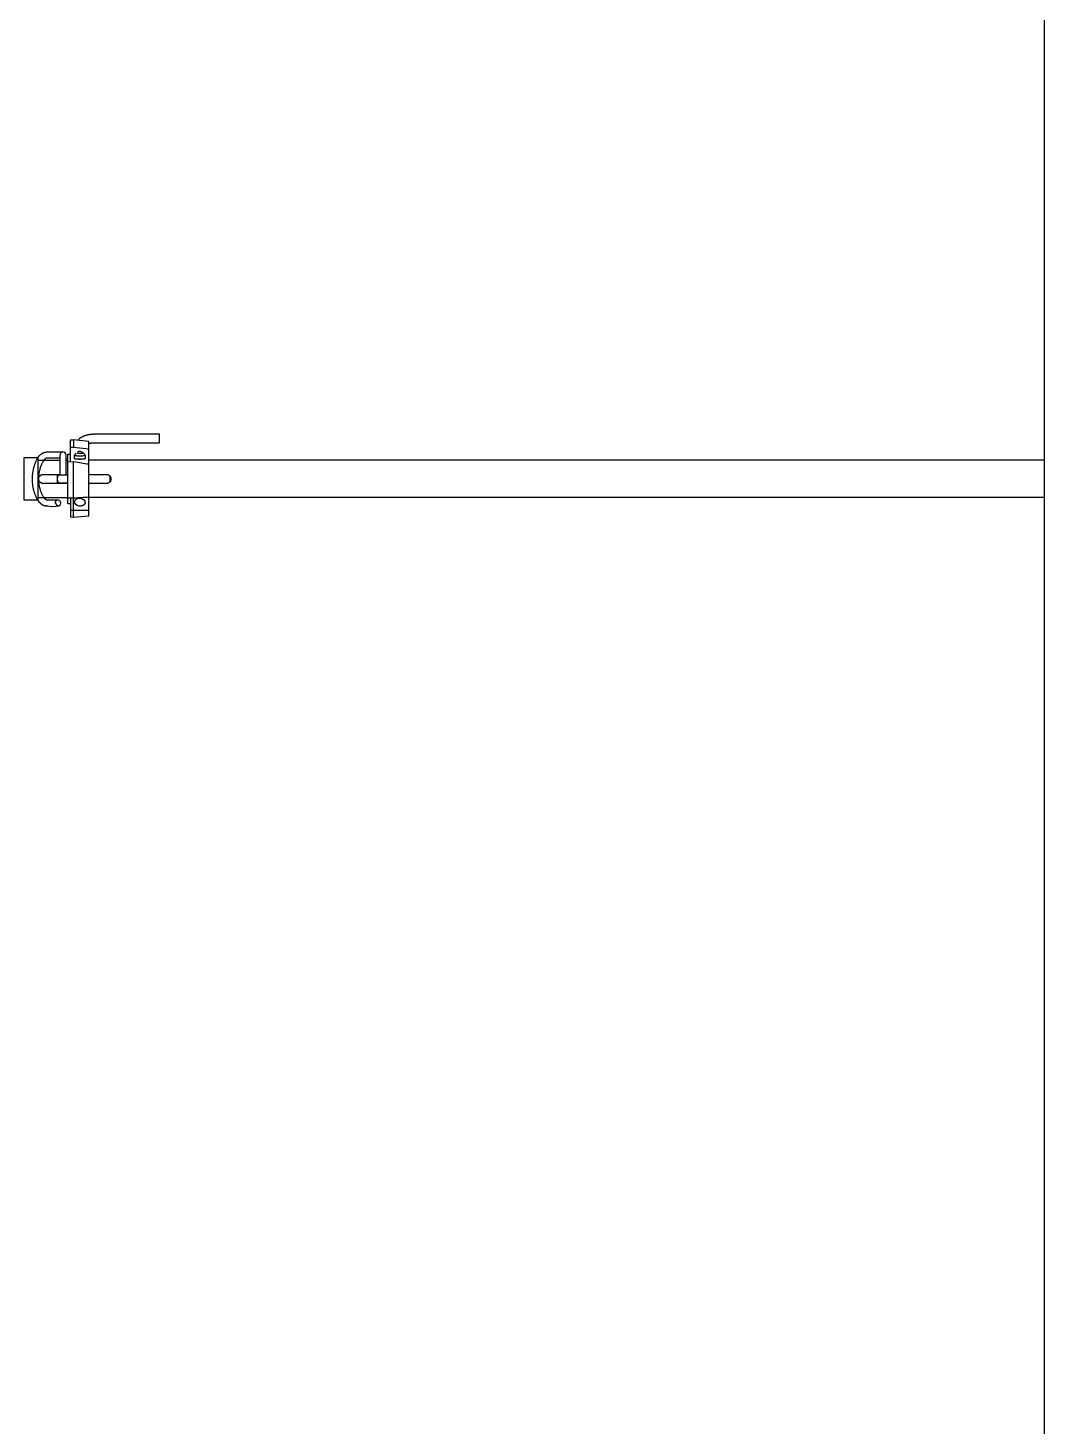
# Model space of a CAD drawing. Header units: millimetres. Extents: x 1924 to 471109, y -30014 to 109986.
# Drawn here: x 465719 to 467653, y 44105 to 46766 of the extents above; entities that cross this region are included whole.
import ezdxf

# ---------------------------------------------------------------- set-up
doc = ezdxf.new("R2010")
doc.units = ezdxf.units.MM
doc.header["$LTSCALE"] = 100
doc.linetypes.add('104', pattern=[4, 2, -2])
doc.layers.add('PERI_HIDDEN', color=30, linetype='104', plot=False)
doc.layers.add('podlazi', color=40, linetype='Continuous', lineweight=30, plot=False)

msp = doc.modelspace()

# ---------------------------------------------------------------- linework, layer by layer
at = {"color": 0, "linetype": 'ByBlock'}
for p, q in [((465799.947, 45968.015), (465805.947, 45968.015)), ((465738.447, 45943.29), (465779.947, 45943.29)), ((465791.947, 45943.29), (465794.947, 45943.29)), ((465774.947, 45916.495), (465774.947, 45898.995)), ((465791.947, 45916.495), (465794.947, 45916.495)), ((465874.947, 45913.603), (465874.947, 45901.888)), ((465738.447, 45872.2), (465794.947, 45872.2))]:
    msp.add_line(p, q, dxfattribs=at)
for p, q in [((467652.947, 45987.745), (467652.947, 45827.745)), ((467652.947, 45943.245), (467652.947, 45872.245))]:
    msp.add_line(p, q)
for points in [[(465834.947, 45975.355), (465835.1, 45975.394), (465835.253, 45975.434), (465835.408, 45975.473), (465835.564, 45975.511), (465835.72, 45975.549), (465835.878, 45975.586), (465836.036, 45975.623), (465836.195, 45975.659), (465836.354, 45975.694), (465836.515, 45975.73), (465836.676, 45975.764), (465836.838, 45975.798), (465837.001, 45975.831), (465837.164, 45975.864), (465837.493, 45975.928), (465837.825, 45975.99), (465838.159, 45976.049), (465838.496, 45976.106), (465838.835, 45976.16), (465839.177, 45976.212), (465839.52, 45976.262), (465839.866, 45976.309), (465840.214, 45976.353), (465840.563, 45976.394), (465840.914, 45976.434), (465841.267, 45976.47), (465841.621, 45976.504), (465841.977, 45976.535), (465842.334, 45976.564), (465842.692, 45976.59), (465843.051, 45976.613), (465843.411, 45976.633), (465843.772, 45976.651), (465844.133, 45976.666), (465844.495, 45976.679), (465844.858, 45976.688), (465845.22, 45976.695), (465845.583, 45976.7), (465845.947, 45976.701), (465969.947, 45976.701), (465969.947, 45992.701), (465845.947, 45992.701), (465845.652, 45992.7), (465845.358, 45992.698), (465845.063, 45992.695), (465844.769, 45992.69), (465844.475, 45992.684), (465844.18, 45992.677), (465843.886, 45992.668), (465843.592, 45992.658), (465843.299, 45992.646), (465843.005, 45992.633), (465842.712, 45992.619), (465842.418, 45992.603), (465842.125, 45992.586), (465841.832, 45992.568), (465841.54, 45992.549), (465841.247, 45992.528), (465840.955, 45992.505), (465840.664, 45992.482), (465840.372, 45992.456), (465840.081, 45992.43), (465839.79, 45992.402), (465839.5, 45992.373), (465839.21, 45992.343), (465838.921, 45992.311), (465838.631, 45992.278), (465838.343, 45992.243), (465838.054, 45992.207), (465837.767, 45992.17), (465837.479, 45992.132), (465837.193, 45992.092), (465836.906, 45992.051), (465836.621, 45992.008), (465836.336, 45991.964), (465836.051, 45991.919), (465835.767, 45991.872), (465835.484, 45991.824), (465835.201, 45991.775), (465834.919, 45991.724), (465834.637, 45991.672), (465834.357, 45991.619), (465834.077, 45991.564), (465833.797, 45991.508), (465833.519, 45991.45), (465833.241, 45991.392), (465832.964, 45991.332), (465832.687, 45991.27), (465832.412, 45991.207), (465832.137, 45991.143), (465831.863, 45991.078), (465831.59, 45991.011), (465831.317, 45990.942), (465831.046, 45990.873), (465830.775, 45990.802), (465830.505, 45990.729), (465830.236, 45990.656), (465829.968, 45990.581), (465829.701, 45990.504), (465829.435, 45990.426), (465829.17, 45990.347), (465828.906, 45990.266), (465828.643, 45990.185), (465828.38, 45990.101), (465828.119, 45990.017), (465827.859, 45989.93), (465827.729, 45989.887), (465827.6, 45989.843), (465827.471, 45989.799), (465827.342, 45989.754), (465827.213, 45989.709), (465827.084, 45989.664), (465826.956, 45989.618), (465826.828, 45989.572), (465826.701, 45989.526), (465826.574, 45989.479), (465826.447, 45989.432), (465826.32, 45989.385), (465826.193, 45989.337), (465826.067, 45989.289), (465825.941, 45989.241), (465825.815, 45989.192), (465825.69, 45989.143), (465825.565, 45989.094), (465825.44, 45989.044), (465825.316, 45988.994), (465825.191, 45988.943), (465825.067, 45988.892), (465824.944, 45988.841), (465824.82, 45988.79), (465824.697, 45988.738), (465824.575, 45988.685), (465824.452, 45988.633), (465824.33, 45988.58), (465824.208, 45988.526), (465824.087, 45988.473), (465823.965, 45988.418), (465823.844, 45988.364), (465823.724, 45988.309), (465823.603, 45988.254), (465823.483, 45988.198), (465823.364, 45988.142), (465823.244, 45988.086), (465823.125, 45988.029), (465823.006, 45987.972), (465822.888, 45987.915), (465822.77, 45987.857), (465822.652, 45987.798), (465822.534, 45987.74), (465822.417, 45987.681), (465822.3, 45987.621), (465822.184, 45987.562), (465822.068, 45987.501), (465821.952, 45987.441), (465821.836, 45987.38), (465821.721, 45987.318), (465821.606, 45987.257), (465821.491, 45987.195), (465821.377, 45987.132), (465821.263, 45987.069), (465821.15, 45987.006), (465821.037, 45986.942), (465820.924, 45986.878), (465820.811, 45986.813), (465820.699, 45986.748), (465820.587, 45986.683), (465820.476, 45986.617), (465820.365, 45986.551), (465820.254, 45986.484), (465820.144, 45986.417), (465820.034, 45986.35), (465819.924, 45986.282), (465819.815, 45986.214), (465819.706, 45986.145), (465819.597, 45986.076), (465819.489, 45986.007), (465819.381, 45985.937), (465819.274, 45985.867), (465819.167, 45985.796), (465819.06, 45985.725), (465818.953, 45985.653), (465818.847, 45985.581), (465818.742, 45985.509), (465818.637, 45985.436), (465818.532, 45985.362), (465818.427, 45985.288), (465818.323, 45985.214), (465818.219, 45985.14), (465818.116, 45985.064), (465818.013, 45984.989), (465817.91, 45984.913), (465817.808, 45984.836), (465817.706, 45984.759), (465817.605, 45984.682), (465817.504, 45984.604), (465817.403, 45984.526), (465817.303, 45984.447), (465817.203, 45984.367), (465817.104, 45984.288), (465817.005, 45984.207), (465816.907, 45984.127), (465816.808, 45984.045), (465816.711, 45983.963), (465816.614, 45983.881), (465816.517, 45983.798), (465816.421, 45983.715), (465816.325, 45983.631), (465816.229, 45983.547), (465816.134, 45983.462), (465816.04, 45983.377), (465815.946, 45983.291), (465815.852, 45983.205), (465815.759, 45983.118), (465815.667, 45983.03), (465815.575, 45982.943), (465815.483, 45982.854), (465815.392, 45982.765), (465815.301, 45982.676), (465815.211, 45982.585), (465815.122, 45982.495), (465815.032, 45982.404), (465814.944, 45982.312), (465814.856, 45982.22), (465814.768, 45982.127), (465814.681, 45982.033), (465814.595, 45981.939), (465814.509, 45981.845), (465814.423, 45981.75), (465814.338, 45981.654), (465814.254, 45981.558), (465814.17, 45981.461), (465814.086, 45981.364), (465814.004, 45981.266), (465813.921, 45981.167)], [(465799.947, 45939.929), (465799.947, 45982.015), (465805.947, 45982.015)], [(465805.947, 45835.276), (465834.947, 45837.362), (465834.947, 45978.931), (465805.947, 45982.015), (465805.947, 45968.015), (465834.947, 45964.931)], [(465737.541, 45947.824), (465737.541, 45947.824), (465737.594, 45947.903), (465737.648, 45947.981), (465737.702, 45948.059), (465737.757, 45948.137), (465737.811, 45948.215), (465737.865, 45948.293), (465737.92, 45948.37), (465737.975, 45948.447), (465738.03, 45948.524), (465738.085, 45948.601), (465738.14, 45948.678), (465738.195, 45948.754), (465738.251, 45948.83), (465738.306, 45948.906), (465738.362, 45948.982), (465738.418, 45949.057), (465738.474, 45949.133), (465738.53, 45949.208), (465738.586, 45949.282), (465738.643, 45949.357), (465738.7, 45949.432), (465738.756, 45949.506), (465738.813, 45949.58), (465738.87, 45949.654), (465738.927, 45949.727), (465738.985, 45949.801), (465739.042, 45949.874), (465739.1, 45949.947), (465739.158, 45950.019), (465739.215, 45950.092), (465739.274, 45950.164), (465739.332, 45950.236), (465739.39, 45950.308), (465739.449, 45950.38), (465739.507, 45950.451), (465739.566, 45950.522), (465739.625, 45950.593), (465739.684, 45950.664), (465739.743, 45950.734), (465739.802, 45950.805), (465739.862, 45950.875), (465739.922, 45950.945), (465739.981, 45951.014), (465740.041, 45951.084), (465740.101, 45951.153), (465740.162, 45951.222), (465740.222, 45951.29), (465740.283, 45951.359), (465740.343, 45951.427), (465740.404, 45951.495), (465740.465, 45951.563), (465740.526, 45951.63), (465740.588, 45951.698), (465740.649, 45951.765), (465740.711, 45951.832), (465740.772, 45951.899), (465740.834, 45951.965), (465740.896, 45952.031), (465740.959, 45952.097), (465741.021, 45952.163), (465741.084, 45952.228), (465741.146, 45952.294), (465741.209, 45952.359), (465741.272, 45952.424), (465741.335, 45952.488), (465741.398, 45952.552), (465741.462, 45952.617), (465741.526, 45952.68), (465741.589, 45952.744), (465741.653, 45952.807), (465741.717, 45952.87), (465741.781, 45952.933), (465741.846, 45952.996), (465741.91, 45953.058), (465741.975, 45953.12), (465742.04, 45953.182), (465742.105, 45953.244), (465742.17, 45953.305), (465742.235, 45953.367), (465742.301, 45953.427), (465742.366, 45953.488), (465742.432, 45953.548), (465742.498, 45953.609), (465742.564, 45953.668), (465742.63, 45953.728), (465742.697, 45953.787), (465742.763, 45953.847), (465742.83, 45953.905), (465742.897, 45953.964), (465742.964, 45954.022), (465743.031, 45954.08), (465743.098, 45954.138), (465743.165, 45954.196), (465743.233, 45954.253), (465743.301, 45954.31), (465743.369, 45954.367), (465743.437, 45954.423), (465743.505, 45954.479), (465743.573, 45954.535), (465743.642, 45954.591), (465743.711, 45954.646), (465743.779, 45954.701), (465743.848, 45954.756), (465743.918, 45954.811), (465743.987, 45954.865), (465744.056, 45954.919), (465744.126, 45954.973), (465744.196, 45955.026), (465744.266, 45955.079), (465744.336, 45955.132), (465744.406, 45955.185), (465744.476, 45955.237), (465744.547, 45955.289), (465744.617, 45955.341), (465744.688, 45955.392), (465744.759, 45955.443), (465744.83, 45955.494), (465744.902, 45955.545), (465744.973, 45955.595), (465745.045, 45955.645), (465745.117, 45955.695), (465745.189, 45955.744), (465745.261, 45955.793), (465745.333, 45955.842), (465745.405, 45955.891), (465745.478, 45955.939), (465745.551, 45955.987), (465745.624, 45956.035), (465745.697, 45956.082), (465745.77, 45956.129), (465745.843, 45956.176), (465745.917, 45956.222), (465745.99, 45956.268), (465746.064, 45956.314), (465746.138, 45956.36), (465746.212, 45956.405), (465746.286, 45956.45), (465746.361, 45956.495), (465746.435, 45956.539), (465746.51, 45956.583), (465746.585, 45956.627), (465746.66, 45956.67), (465746.735, 45956.713), (465746.811, 45956.756), (465746.886, 45956.798), (465746.962, 45956.84), (465747.038, 45956.882), (465747.114, 45956.924), (465747.19, 45956.965), (465747.266, 45957.006), (465747.343, 45957.046), (465747.419, 45957.086), (465747.496, 45957.126), (465747.573, 45957.166), (465747.65, 45957.205), (465747.727, 45957.244), (465747.805, 45957.283), (465747.882, 45957.321), (465747.96, 45957.359), (465748.038, 45957.396), (465748.116, 45957.434), (465748.194, 45957.471), (465748.273, 45957.507), (465748.351, 45957.543), (465748.43, 45957.579), (465748.509, 45957.615), (465748.588, 45957.65), (465748.667, 45957.685), (465748.746, 45957.719), (465748.825, 45957.753), (465748.905, 45957.787), (465748.985, 45957.82), (465749.064, 45957.853), (465749.144, 45957.886), (465749.225, 45957.918), (465749.305, 45957.95), (465749.385, 45957.982), (465749.466, 45958.013), (465749.546, 45958.044), (465749.627, 45958.074), (465749.708, 45958.104), (465749.789, 45958.134), (465749.87, 45958.163), (465749.952, 45958.192), (465750.033, 45958.221), (465750.115, 45958.249), (465750.196, 45958.277), (465750.278, 45958.305), (465750.36, 45958.332), (465750.442, 45958.358), (465750.524, 45958.385), (465750.606, 45958.411), (465750.689, 45958.436), (465750.771, 45958.462), (465750.854, 45958.487), (465750.937, 45958.511), (465751.019, 45958.535), (465751.102, 45958.559), (465751.185, 45958.582), (465751.268, 45958.605), (465751.352, 45958.628), (465751.435, 45958.65), (465751.518, 45958.672), (465751.602, 45958.693), (465751.685, 45958.714), (465751.769, 45958.735), (465751.853, 45958.755), (465751.936, 45958.775), (465752.02, 45958.794), (465752.104, 45958.813), (465752.188, 45958.832), (465752.273, 45958.85), (465752.357, 45958.868), (465752.441, 45958.886), (465752.526, 45958.903), (465752.61, 45958.919), (465752.695, 45958.936), (465752.779, 45958.951), (465752.864, 45958.967), (465752.949, 45958.982), (465753.034, 45958.997), (465753.118, 45959.011), (465753.203, 45959.025), (465753.288, 45959.038), (465753.373, 45959.051), (465753.459, 45959.064), (465753.544, 45959.076), (465753.629, 45959.088), (465753.714, 45959.099), (465753.8, 45959.11), (465753.885, 45959.12), (465753.971, 45959.13), (465754.056, 45959.14), (465754.142, 45959.149), (465754.227, 45959.158), (465754.313, 45959.167), (465754.399, 45959.175), (465754.484, 45959.182), (465754.57, 45959.189), (465754.656, 45959.196), (465754.742, 45959.202), (465754.828, 45959.208), (465754.914, 45959.214), (465755, 45959.219), (465755.086, 45959.223), (465755.172, 45959.227), (465755.258, 45959.231), (465755.344, 45959.234), (465755.43, 45959.237), (465755.516, 45959.24), (465755.602, 45959.242), (465755.688, 45959.243), (465755.774, 45959.244), (465755.86, 45959.245), (465755.947, 45959.245), (465785.947, 45959.245)], [(465779.947, 45947.245), (465755.947, 45947.245), (465755.859, 45947.245), (465755.771, 45947.243), (465755.684, 45947.239), (465755.595, 45947.235), (465755.507, 45947.229), (465755.418, 45947.221), (465755.329, 45947.212), (465755.284, 45947.207), (465755.239, 45947.202), (465755.194, 45947.196), (465755.149, 45947.19), (465755.104, 45947.183), (465755.058, 45947.176), (465755.013, 45947.169), (465754.967, 45947.161), (465754.922, 45947.153), (465754.876, 45947.144), (465754.83, 45947.135), (465754.784, 45947.126), (465754.738, 45947.116), (465754.692, 45947.106), (465754.645, 45947.095), (465754.599, 45947.084), (465754.552, 45947.073), (465754.505, 45947.061), (465754.458, 45947.048), (465754.411, 45947.035), (465754.364, 45947.022), (465754.317, 45947.008), (465754.269, 45946.994), (465754.221, 45946.979), (465754.173, 45946.964), (465754.125, 45946.948), (465754.077, 45946.932), (465754.029, 45946.916), (465753.98, 45946.898), (465753.931, 45946.881), (465753.882, 45946.863), (465753.833, 45946.844), (465753.784, 45946.825), (465753.735, 45946.806), (465753.685, 45946.785), (465753.635, 45946.765), (465753.585, 45946.744), (465753.535, 45946.722), (465753.484, 45946.7), (465753.434, 45946.677), (465753.383, 45946.654), (465753.332, 45946.63), (465753.281, 45946.606), (465753.229, 45946.581), (465753.177, 45946.556), (465753.125, 45946.53), (465753.073, 45946.503), (465753.021, 45946.476), (465752.968, 45946.449), (465752.916, 45946.421), (465752.863, 45946.392), (465752.809, 45946.363), (465752.756, 45946.333), (465752.702, 45946.302), (465752.648, 45946.271), (465752.594, 45946.24), (465752.539, 45946.207), (465752.485, 45946.174), (465752.43, 45946.141), (465752.374, 45946.107), (465752.319, 45946.072), (465752.263, 45946.037), (465752.207, 45946.001), (465752.151, 45945.965), (465752.095, 45945.927), (465752.038, 45945.889), (465751.981, 45945.851), (465751.925, 45945.812), (465751.868, 45945.772), (465751.81, 45945.732), (465751.753, 45945.691), (465751.695, 45945.649), (465751.638, 45945.606), (465751.58, 45945.563), (465751.522, 45945.52), (465751.463, 45945.475), (465751.405, 45945.43), (465751.346, 45945.385), (465751.288, 45945.338), (465751.229, 45945.291), (465751.17, 45945.244), (465751.111, 45945.195), (465751.052, 45945.146), (465750.992, 45945.097), (465750.933, 45945.046), (465750.873, 45944.995), (465750.813, 45944.944), (465750.753, 45944.891), (465750.693, 45944.838), (465750.633, 45944.785), (465750.573, 45944.73), (465750.513, 45944.675), (465750.453, 45944.62), (465750.392, 45944.563), (465750.331, 45944.506), (465750.271, 45944.448), (465750.21, 45944.39), (465750.149, 45944.331), (465750.088, 45944.271), (465750.027, 45944.21), (465749.966, 45944.149), (465749.905, 45944.087), (465749.844, 45944.025), (465749.782, 45943.961), (465749.721, 45943.898), (465749.66, 45943.833), (465749.598, 45943.767), (465749.537, 45943.701), (465749.475, 45943.635), (465749.414, 45943.567), (465749.352, 45943.499), (465749.29, 45943.43), (465749.229, 45943.361), (465749.167, 45943.29)], [(465799.947, 45860.233), (465794.947, 45860.495), (465794.947, 45954.845), (465799.947, 45955.107)], [(465834.947, 45935.555), (465831.517, 45936.109), (465828.033, 45936.671), (465824.495, 45937.241), (465820.902, 45937.818), (465817.251, 45938.404), (465813.543, 45938.999), (465809.775, 45939.602), (465805.947, 45940.214), (465794.947, 45939.691)], [(465794.947, 45871.71), (465795.944, 45871.704), (465796.943, 45871.698), (465797.943, 45871.693), (465798.944, 45871.687), (465799.947, 45871.682), (465799.947, 45835.692), (465805.947, 45835.276), (465805.947, 45940.214)], [(467652.947, 45943.245), (465958.697, 45943.245), (465943.697, 45943.29), (465834.947, 45943.29)], [(465738.447, 45911.745), (465740.664, 45911.745), (465740.735, 45911.88), (465740.808, 45912.014), (465740.884, 45912.146), (465740.961, 45912.276), (465741.041, 45912.405), (465741.123, 45912.532), (465741.206, 45912.657), (465741.292, 45912.781), (465741.379, 45912.903), (465741.469, 45913.023), (465741.559, 45913.141), (465741.652, 45913.257), (465741.746, 45913.371), (465741.841, 45913.483), (465741.938, 45913.593), (465742.036, 45913.701), (465742.136, 45913.806), (465742.236, 45913.909), (465742.339, 45914.011), (465742.443, 45914.111), (465742.55, 45914.209), (465742.659, 45914.307), (465742.77, 45914.403), (465742.883, 45914.497), (465742.998, 45914.59), (465743.116, 45914.681), (465743.235, 45914.771), (465743.356, 45914.859), (465743.479, 45914.945), (465743.603, 45915.03), (465743.73, 45915.112), (465743.858, 45915.193), (465743.987, 45915.272), (465744.119, 45915.348), (465744.251, 45915.422), (465744.385, 45915.494), (465744.521, 45915.564), (465744.658, 45915.632), (465744.796, 45915.697), (465744.935, 45915.76), (465745.076, 45915.82), (465745.217, 45915.878), (465745.36, 45915.933), (465745.504, 45915.985), (465745.648, 45916.035), (465745.793, 45916.082), (465745.939, 45916.127), (465746.086, 45916.169), (465746.233, 45916.209), (465746.381, 45916.246), (465746.528, 45916.28), (465746.677, 45916.312), (465746.825, 45916.341), (465746.974, 45916.368), (465747.122, 45916.392), (465747.271, 45916.414), (465747.419, 45916.433), (465747.567, 45916.449), (465747.715, 45916.463), (465747.862, 45916.475), (465748.009, 45916.484), (465748.156, 45916.49), (465748.302, 45916.494), (465748.447, 45916.495), (465779.947, 45916.495)], [(465834.947, 45916.495), (465868.447, 45916.495), (465868.55, 45916.495), (465868.654, 45916.493), (465868.759, 45916.489), (465868.863, 45916.485), (465868.968, 45916.479), (465869.074, 45916.472), (465869.179, 45916.463), (465869.285, 45916.454), (465869.391, 45916.443), (465869.497, 45916.43), (465869.603, 45916.417), (465869.709, 45916.402), (465869.815, 45916.385), (465869.921, 45916.368), (465870.028, 45916.349), (465870.134, 45916.329), (465870.24, 45916.307), (465870.346, 45916.284), (465870.452, 45916.26), (465870.557, 45916.235), (465870.663, 45916.208), (465870.768, 45916.18), (465870.873, 45916.15), (465870.978, 45916.12), (465871.082, 45916.088), (465871.186, 45916.054), (465871.29, 45916.02), (465871.393, 45915.984), (465871.496, 45915.946), (465871.598, 45915.908), (465871.7, 45915.868), (465871.801, 45915.827), (465871.902, 45915.784), (465872.002, 45915.74), (465872.101, 45915.695), (465872.2, 45915.649), (465872.299, 45915.601), (465872.396, 45915.552), (465872.493, 45915.502), (465872.589, 45915.451), (465872.685, 45915.399), (465872.779, 45915.345), (465872.873, 45915.291), (465872.966, 45915.235), (465873.059, 45915.178), (465873.15, 45915.121), (465873.241, 45915.062), (465873.331, 45915.002), (465873.42, 45914.942), (465873.508, 45914.88), (465873.595, 45914.818), (465873.681, 45914.754), (465873.766, 45914.69), (465873.85, 45914.625), (465873.934, 45914.559), (465874.016, 45914.492), (465874.097, 45914.425), (465874.177, 45914.357), (465874.256, 45914.288), (465874.334, 45914.218), (465874.41, 45914.148), (465874.486, 45914.077), (465874.56, 45914.005), (465874.633, 45913.933), (465874.706, 45913.86), (465874.777, 45913.785), (465874.848, 45913.71), (465874.919, 45913.633), (465874.988, 45913.555), (465875.057, 45913.476), (465875.126, 45913.396), (465875.193, 45913.315), (465875.26, 45913.233), (465875.326, 45913.15), (465875.391, 45913.065), (465875.455, 45912.98), (465875.519, 45912.894), (465875.581, 45912.807), (465875.643, 45912.719), (465875.703, 45912.63), (465875.763, 45912.54), (465875.822, 45912.45), (465875.879, 45912.358), (465875.936, 45912.266), (465875.992, 45912.173), (465876.046, 45912.079), (465876.1, 45911.984), (465876.152, 45911.888), (465876.203, 45911.792), (465876.253, 45911.695), (465876.302, 45911.598), (465876.35, 45911.499), (465876.396, 45911.401), (465876.441, 45911.301), (465876.485, 45911.201), (465876.528, 45911.1), (465876.569, 45910.999), (465876.609, 45910.897), (465876.648, 45910.795), (465876.685, 45910.692), (465876.721, 45910.589), (465876.756, 45910.485), (465876.789, 45910.381), (465876.821, 45910.277), (465876.852, 45910.172), (465876.881, 45910.067), (465876.909, 45909.962), (465876.936, 45909.856), (465876.961, 45909.751), (465876.986, 45909.645), (465877.008, 45909.539), (465877.03, 45909.433), (465877.05, 45909.326), (465877.069, 45909.22), (465877.087, 45909.114), (465877.103, 45909.008), (465877.118, 45908.901), (465877.132, 45908.795), (465877.144, 45908.689), (465877.155, 45908.584), (465877.165, 45908.478), (465877.173, 45908.372), (465877.18, 45908.267), (465877.186, 45908.162), (465877.191, 45908.057), (465877.194, 45907.953), (465877.196, 45907.849), (465877.197, 45907.745), (465877.196, 45907.642), (465877.194, 45907.538), (465877.191, 45907.433), (465877.186, 45907.328), (465877.18, 45907.223), (465877.173, 45907.118), (465877.165, 45907.013), (465877.155, 45906.907), (465877.144, 45906.801), (465877.132, 45906.695), (465877.118, 45906.589), (465877.103, 45906.483), (465877.087, 45906.377), (465877.069, 45906.27), (465877.05, 45906.164), (465877.03, 45906.058), (465877.008, 45905.952), (465876.986, 45905.846), (465876.961, 45905.74), (465876.936, 45905.634), (465876.909, 45905.529), (465876.881, 45905.423), (465876.852, 45905.318), (465876.821, 45905.214), (465876.789, 45905.109), (465876.756, 45905.005), (465876.721, 45904.902), (465876.685, 45904.798), (465876.648, 45904.696), (465876.609, 45904.593), (465876.569, 45904.492), (465876.528, 45904.39), (465876.485, 45904.29), (465876.441, 45904.189), (465876.396, 45904.09), (465876.35, 45903.991), (465876.302, 45903.893), (465876.253, 45903.795), (465876.203, 45903.698), (465876.152, 45903.602), (465876.1, 45903.507), (465876.046, 45903.412), (465875.992, 45903.318), (465875.936, 45903.225), (465875.879, 45903.132), (465875.822, 45903.041), (465875.763, 45902.95), (465875.703, 45902.86), (465875.643, 45902.771), (465875.581, 45902.683), (465875.519, 45902.596), (465875.455, 45902.51), (465875.391, 45902.425), (465875.326, 45902.341), (465875.26, 45902.258), (465875.193, 45902.175), (465875.126, 45902.094), (465875.057, 45902.014), (465874.988, 45901.935), (465874.919, 45901.858), (465874.848, 45901.781), (465874.777, 45901.705), (465874.706, 45901.631), (465874.633, 45901.558), (465874.56, 45901.485), (465874.486, 45901.414), (465874.41, 45901.343), (465874.334, 45901.272), (465874.256, 45901.203), (465874.177, 45901.134), (465874.097, 45901.066), (465874.016, 45900.998), (465873.934, 45900.931), (465873.85, 45900.865), (465873.766, 45900.8), (465873.681, 45900.736), (465873.595, 45900.673), (465873.508, 45900.61), (465873.42, 45900.549), (465873.331, 45900.488), (465873.241, 45900.428), (465873.15, 45900.37), (465873.059, 45900.312), (465872.966, 45900.255), (465872.873, 45900.2), (465872.779, 45900.145), (465872.685, 45900.092), (465872.589, 45900.039), (465872.493, 45899.988), (465872.396, 45899.938), (465872.299, 45899.889), (465872.2, 45899.842), (465872.101, 45899.795), (465872.002, 45899.75), (465871.902, 45899.706), (465871.801, 45899.664), (465871.7, 45899.623), (465871.598, 45899.583), (465871.496, 45899.544), (465871.393, 45899.507), (465871.29, 45899.471), (465871.186, 45899.436), (465871.082, 45899.403), (465870.978, 45899.371), (465870.873, 45899.34), (465870.768, 45899.311), (465870.663, 45899.283), (465870.557, 45899.256), (465870.452, 45899.23), (465870.346, 45899.206), (465870.24, 45899.183), (465870.134, 45899.162), (465870.028, 45899.142), (465869.921, 45899.123), (465869.815, 45899.105), (465869.709, 45899.089), (465869.603, 45899.074), (465869.497, 45899.06), (465869.391, 45899.048), (465869.285, 45899.037), (465869.179, 45899.027), (465869.074, 45899.019), (465868.968, 45899.011), (465868.863, 45899.006), (465868.759, 45899.001), (465868.654, 45898.998), (465868.55, 45898.996), (465868.447, 45898.995), (465834.947, 45898.995)], [(465794.947, 45898.995), (465748.447, 45898.995), (465748.302, 45898.996), (465748.156, 45899), (465748.009, 45899.007), (465747.862, 45899.016), (465747.715, 45899.027), (465747.567, 45899.041), (465747.419, 45899.057), (465747.271, 45899.077), (465747.122, 45899.098), (465746.974, 45899.122), (465746.825, 45899.149), (465746.677, 45899.178), (465746.528, 45899.21), (465746.381, 45899.245), (465746.233, 45899.282), (465746.086, 45899.321), (465745.939, 45899.364), (465745.793, 45899.408), (465745.648, 45899.456), (465745.504, 45899.505), (465745.36, 45899.558), (465745.217, 45899.613), (465745.076, 45899.671), (465744.935, 45899.731), (465744.796, 45899.793), (465744.658, 45899.859), (465744.521, 45899.926), (465744.385, 45899.996), (465744.251, 45900.068), (465744.119, 45900.142), (465743.987, 45900.219), (465743.858, 45900.297), (465743.73, 45900.378), (465743.603, 45900.461), (465743.479, 45900.545), (465743.356, 45900.631), (465743.235, 45900.719), (465743.116, 45900.809), (465742.998, 45900.9), (465742.883, 45900.993), (465742.77, 45901.088), (465742.659, 45901.184), (465742.55, 45901.281), (465742.443, 45901.38), (465742.339, 45901.48), (465742.236, 45901.581), (465742.136, 45901.684), (465742.036, 45901.79), (465741.938, 45901.897), (465741.841, 45902.007), (465741.746, 45902.119), (465741.652, 45902.233), (465741.559, 45902.35), (465741.469, 45902.468), (465741.379, 45902.588), (465741.292, 45902.709), (465741.206, 45902.833), (465741.123, 45902.959), (465741.041, 45903.086), (465740.961, 45903.214), (465740.884, 45903.345), (465740.808, 45903.477), (465740.735, 45903.61), (465740.664, 45903.745), (465738.447, 45903.745)], [(465749.167, 45872.2), (465749.229, 45872.13), (465749.29, 45872.06), (465749.352, 45871.991), (465749.414, 45871.923), (465749.475, 45871.856), (465749.537, 45871.789), (465749.598, 45871.723), (465749.66, 45871.657), (465749.721, 45871.592), (465749.783, 45871.528), (465749.844, 45871.465), (465749.905, 45871.402), (465749.966, 45871.34), (465750.027, 45871.279), (465750.088, 45871.219), (465750.149, 45871.159), (465750.21, 45871.099), (465750.271, 45871.041), (465750.332, 45870.983), (465750.392, 45870.926), (465750.453, 45870.87), (465750.513, 45870.814), (465750.573, 45870.759), (465750.633, 45870.705), (465750.693, 45870.651), (465750.753, 45870.598), (465750.813, 45870.546), (465750.872, 45870.495), (465750.932, 45870.444), (465750.991, 45870.394), (465751.05, 45870.345), (465751.109, 45870.296), (465751.168, 45870.248), (465751.227, 45870.2), (465751.285, 45870.154), (465751.344, 45870.108), (465751.402, 45870.062), (465751.46, 45870.017), (465751.518, 45869.973), (465751.576, 45869.93), (465751.634, 45869.887), (465751.691, 45869.845), (465751.749, 45869.803), (465751.806, 45869.762), (465751.863, 45869.722), (465751.92, 45869.683), (465751.976, 45869.644), (465752.033, 45869.605), (465752.089, 45869.568), (465752.146, 45869.53), (465752.202, 45869.494), (465752.257, 45869.458), (465752.313, 45869.423), (465752.369, 45869.388), (465752.424, 45869.354), (465752.479, 45869.321), (465752.534, 45869.288), (465752.589, 45869.255), (465752.643, 45869.224), (465752.698, 45869.193), (465752.752, 45869.162), (465752.806, 45869.132), (465752.86, 45869.103), (465752.913, 45869.074), (465752.967, 45869.046), (465753.02, 45869.018), (465753.073, 45868.991), (465753.126, 45868.964), (465753.179, 45868.938), (465753.231, 45868.913), (465753.283, 45868.888), (465753.335, 45868.864), (465753.387, 45868.84), (465753.438, 45868.816), (465753.49, 45868.794), (465753.541, 45868.772), (465753.592, 45868.75), (465753.642, 45868.729), (465753.693, 45868.708), (465753.743, 45868.688), (465753.793, 45868.668), (465753.843, 45868.649), (465753.892, 45868.631), (465753.942, 45868.613), (465753.991, 45868.595), (465754.04, 45868.578), (465754.088, 45868.562), (465754.137, 45868.546), (465754.185, 45868.53), (465754.233, 45868.515), (465754.28, 45868.5), (465754.328, 45868.486), (465754.375, 45868.472), (465754.422, 45868.459), (465754.469, 45868.446), (465754.516, 45868.433), (465754.562, 45868.421), (465754.609, 45868.41), (465754.655, 45868.399), (465754.701, 45868.388), (465754.747, 45868.377), (465754.793, 45868.368), (465754.838, 45868.358), (465754.884, 45868.349), (465754.929, 45868.34), (465754.974, 45868.332), (465755.02, 45868.324), (465755.064, 45868.316), (465755.109, 45868.309), (465755.154, 45868.303), (465755.199, 45868.296), (465755.243, 45868.29), (465755.288, 45868.285), (465755.332, 45868.28), (465755.376, 45868.275), (465755.42, 45868.27), (465755.465, 45868.266), (465755.509, 45868.263), (465755.597, 45868.256), (465755.684, 45868.251), (465755.772, 45868.248), (465755.859, 45868.246), (465755.947, 45868.245), (465775.947, 45868.245)], [(465794.947, 45871.823), (465797.136, 45871.811), (465799.33, 45871.798), (465801.53, 45871.787), (465803.736, 45871.775), (465805.947, 45871.763), (465809.759, 45871.965), (465813.517, 45872.168), (465817.22, 45872.371), (465820.87, 45872.575), (465824.467, 45872.78), (465828.012, 45872.986), (465831.505, 45873.192), (465834.947, 45873.399)], [(467652.947, 45872.245), (465958.697, 45872.245), (465943.697, 45872.2), (465834.947, 45872.2)], [(465834.947, 45847.913), (465805.947, 45847.776), (465799.947, 45847.858)]]:
    msp.add_lwpolyline(points, dxfattribs=at)
msp.add_lwpolyline([(465738.447, 45947.745), (465711.447, 45947.745), (465711.447, 45867.745), (465738.447, 45867.745)], close=True, dxfattribs=at)
for points in [[(465791.947, 45915.745), (465791.947, 45953.245, 1), (465779.947, 45953.245), (465779.947, 45915.745)], [(465778.947, 45915.745), (465792.947, 45915.745, -0.41421356), (465794.947, 45913.745)], [(465794.947, 45901.745, -0.41421356), (465792.947, 45899.745), (465778.947, 45899.745)]]:
    msp.add_lwpolyline(points, format="xyb", dxfattribs=at)
for centre, start, end in [((465781.447, 45909.745), 112.619865, 180), ((465781.447, 45905.745), 180, 247.380135)]:
    msp.add_arc(centre, 6.5, start, end, dxfattribs=at)
for centre, major_axis, ratio, start_param, end_param in [((465817.947, 45952.707), (-8.5, 0), 0.8660254, 1.21344347, 1.92814919), ((465817.947, 45850.731), (9.972, 1.456), 0.50974852, 1.21159877, 1.5187321)]:
    msp.add_ellipse(centre, major_axis=major_axis, ratio=ratio, start_param=start_param, end_param=end_param, dxfattribs=at)
msp.add_ellipse((465817.947, 45863.556), major_axis=(9.935, -1.499), ratio=0.76164659, dxfattribs=at)
for points, weights, knots in [([(465807.207, 45952.612), (465806.066, 45949.581), (465807.207, 45946.55), (465807.433, 45946.517), (465807.659, 45946.483), (465807.886, 45946.451), (465808.113, 45946.419), (465808.342, 45946.388), (465808.57, 45946.358), (465808.8, 45946.328), (465809.029, 45946.299), (465809.259, 45946.271), (465809.489, 45946.243), (465809.72, 45946.217), (465809.951, 45946.191), (465810.183, 45946.166), (465810.414, 45946.141), (465810.646, 45946.118), (465810.878, 45946.095), (465811.11, 45946.073), (465811.342, 45946.051), (465811.574, 45946.031), (465811.807, 45946.01), (465812.039, 45945.992), (465812.271, 45945.973), (465812.503, 45945.955), (465812.735, 45945.938), (465812.967, 45945.922), (465813.199, 45945.906), (465813.43, 45945.892), (465813.661, 45945.878), (465813.892, 45945.865), (465814.122, 45945.852), (465814.352, 45945.841), (465814.582, 45945.829), (465814.811, 45945.819), (465815.039, 45945.809), (465815.267, 45945.801), (465815.495, 45945.792), (465815.721, 45945.785), (465815.948, 45945.778), (465816.173, 45945.772), (465816.398, 45945.767), (465816.621, 45945.762), (465816.845, 45945.758), (465817.067, 45945.755), (465817.288, 45945.753), (465817.508, 45945.751), (465817.728, 45945.75), (465817.947, 45945.75), (465818.165, 45945.75), (465818.385, 45945.751), (465818.605, 45945.753), (465818.826, 45945.755), (465819.048, 45945.758), (465819.272, 45945.762), (465819.495, 45945.767), (465819.72, 45945.772), (465819.945, 45945.778), (465820.172, 45945.785), (465820.398, 45945.792), (465820.626, 45945.801), (465820.854, 45945.809), (465821.082, 45945.819), (465821.311, 45945.829), (465821.541, 45945.841), (465821.771, 45945.852), (465822.001, 45945.865), (465822.232, 45945.878), (465822.463, 45945.892), (465822.694, 45945.906), (465822.926, 45945.922), (465823.158, 45945.938), (465823.39, 45945.955), (465823.622, 45945.973), (465823.854, 45945.992), (465824.086, 45946.01), (465824.319, 45946.031), (465824.551, 45946.051), (465824.783, 45946.073), (465825.015, 45946.095), (465825.247, 45946.118), (465825.479, 45946.141), (465825.711, 45946.166), (465825.942, 45946.191), (465826.173, 45946.217), (465826.404, 45946.243), (465826.634, 45946.271), (465826.864, 45946.299), (465827.094, 45946.328), (465827.323, 45946.358), (465827.551, 45946.388), (465827.78, 45946.419), (465828.007, 45946.451), (465828.234, 45946.483), (465828.46, 45946.517), (465828.686, 45946.55), (465829.827, 45949.581), (465828.686, 45952.612)], [1, 0.950785715177, 1, 1, 1, 1, 1, 1, 1, 1, 1, 1, 1, 1, 1, 1, 1, 1, 1, 1, 1, 1, 1, 1, 1, 1, 1, 1, 1, 1, 1, 1, 1, 1, 1, 1, 1, 1, 1, 1, 1, 1, 1, 1, 1, 1, 1, 1, 1, 1, 1, 1, 1, 1, 1, 1, 1, 1, 1, 1, 1, 1, 1, 1, 1, 1, 1, 1, 1, 1, 1, 1, 1, 1, 1, 1, 1, 1, 1, 1, 1, 1, 1, 1, 1, 1, 1, 1, 1, 1, 1, 1, 1, 1, 1, 1, 1, 0.950785715177, 1], [0, 0, 0, 0.63006884, 0.63006884, 1.63006884, 1.63006884, 2.63006884, 2.63006884, 3.63006884, 3.63006884, 4.63006884, 4.63006884, 5.63006884, 5.63006884, 6.63006884, 6.63006884, 7.63006884, 7.63006884, 8.63006884, 8.63006884, 9.63006884, 9.63006884, 10.63006884, 10.63006884, 11.63006884, 11.63006884, 12.63006884, 12.63006884, 13.63006884, 13.63006884, 14.63006884, 14.63006884, 15.63006884, 15.63006884, 16.63006884, 16.63006884, 17.63006884, 17.63006884, 18.63006884, 18.63006884, 19.63006884, 19.63006884, 20.63006884, 20.63006884, 21.63006884, 21.63006884, 22.63006884, 22.63006884, 23.63006884, 23.63006884, 24.63006884, 24.63006884, 25.63006884, 25.63006884, 26.63006884, 26.63006884, 27.63006884, 27.63006884, 28.63006884, 28.63006884, 29.63006884, 29.63006884, 30.63006884, 30.63006884, 31.63006884, 31.63006884, 32.63006884, 32.63006884, 33.63006884, 33.63006884, 34.63006884, 34.63006884, 35.63006884, 35.63006884, 36.63006884, 36.63006884, 37.63006884, 37.63006884, 38.63006884, 38.63006884, 39.63006884, 39.63006884, 40.63006884, 40.63006884, 41.63006884, 41.63006884, 42.63006884, 42.63006884, 43.63006884, 43.63006884, 44.63006884, 44.63006884, 45.63006884, 45.63006884, 46.63006884, 46.63006884, 47.63006884, 47.63006884, 48.26013767, 48.26013767, 48.26013767]), ([(465810.83, 45956.732), (465809.018, 45954.672), (465807.207, 45952.612), (465807.433, 45952.579), (465807.659, 45952.545), (465807.886, 45952.513), (465808.113, 45952.481), (465808.342, 45952.451), (465808.57, 45952.42), (465808.8, 45952.391), (465809.029, 45952.361), (465809.259, 45952.333), (465809.489, 45952.306), (465809.72, 45952.279), (465809.951, 45952.253), (465810.183, 45952.228), (465810.414, 45952.203), (465810.646, 45952.18), (465810.878, 45952.157), (465811.11, 45952.135), (465811.342, 45952.113), (465811.574, 45952.093), (465811.807, 45952.073), (465812.039, 45952.054), (465812.271, 45952.035), (465812.503, 45952.018), (465812.735, 45952), (465812.967, 45951.984), (465813.199, 45951.969), (465813.43, 45951.954), (465813.661, 45951.94), (465813.892, 45951.927), (465814.122, 45951.914), (465814.352, 45951.903), (465814.582, 45951.891), (465814.811, 45951.881), (465815.039, 45951.871), (465815.267, 45951.863), (465815.495, 45951.854), (465815.721, 45951.847), (465815.948, 45951.84), (465816.173, 45951.834), (465816.398, 45951.829), (465816.621, 45951.825), (465816.845, 45951.82), (465817.067, 45951.818), (465817.288, 45951.815), (465817.508, 45951.813), (465817.728, 45951.812), (465817.947, 45951.812), (465818.165, 45951.812), (465818.385, 45951.813), (465818.605, 45951.815), (465818.826, 45951.818), (465819.048, 45951.82), (465819.272, 45951.825), (465819.495, 45951.829), (465819.72, 45951.834), (465819.945, 45951.84), (465820.172, 45951.847), (465820.398, 45951.854), (465820.626, 45951.863), (465820.854, 45951.871), (465821.082, 45951.881), (465821.311, 45951.891), (465821.541, 45951.903), (465821.771, 45951.914), (465822.001, 45951.927), (465822.232, 45951.94), (465822.463, 45951.954), (465822.694, 45951.969), (465822.926, 45951.984), (465823.158, 45952), (465823.39, 45952.018), (465823.622, 45952.035), (465823.854, 45952.054), (465824.086, 45952.073), (465824.319, 45952.093), (465824.551, 45952.113), (465824.783, 45952.135), (465825.015, 45952.157), (465825.247, 45952.18), (465825.479, 45952.203), (465825.711, 45952.228), (465825.942, 45952.253), (465826.173, 45952.279), (465826.404, 45952.306), (465826.634, 45952.333), (465826.864, 45952.361), (465827.094, 45952.391), (465827.323, 45952.42), (465827.551, 45952.451), (465827.78, 45952.481), (465828.007, 45952.513), (465828.234, 45952.545), (465828.46, 45952.579), (465828.686, 45952.612), (465826.875, 45954.672), (465825.063, 45956.732), (465822.547, 45960.068), (465817.947, 45960.068), (465813.346, 45960.068), (465810.83, 45956.732), (465817.947, 45956.732), (465825.063, 45956.732)], [1, 1, 1, 1, 1, 1, 1, 1, 1, 1, 1, 1, 1, 1, 1, 1, 1, 1, 1, 1, 1, 1, 1, 1, 1, 1, 1, 1, 1, 1, 1, 1, 1, 1, 1, 1, 1, 1, 1, 1, 1, 1, 1, 1, 1, 1, 1, 1, 1, 1, 1, 1, 1, 1, 1, 1, 1, 1, 1, 1, 1, 1, 1, 1, 1, 1, 1, 1, 1, 1, 1, 1, 1, 1, 1, 1, 1, 1, 1, 1, 1, 1, 1, 1, 1, 1, 1, 1, 1, 1, 1, 1, 1, 1, 1, 1, 1, 1, 1, 0.87943909683, 1, 0.87943909683, 1, 1, 1], [0, 0, 0, 1, 1, 2, 2, 3, 3, 4, 4, 5, 5, 6, 6, 7, 7, 8, 8, 9, 9, 10, 10, 11, 11, 12, 12, 13, 13, 14, 14, 15, 15, 16, 16, 17, 17, 18, 18, 19, 19, 20, 20, 21, 21, 22, 22, 23, 23, 24, 24, 25, 25, 26, 26, 27, 27, 28, 28, 29, 29, 30, 30, 31, 31, 32, 32, 33, 33, 34, 34, 35, 35, 36, 36, 37, 37, 38, 38, 39, 39, 40, 40, 41, 41, 42, 42, 43, 43, 44, 44, 45, 45, 46, 46, 47, 47, 48, 48, 49, 49, 49.9922275, 49.9922275, 50.98445501, 50.98445501, 51.98445501, 51.98445501, 51.98445501]), ([(465737.5, 45867.745), (465737.52, 45867.706), (465737.541, 45867.666), (465737.568, 45867.627), (465737.594, 45867.588), (465737.621, 45867.549), (465737.648, 45867.509), (465737.675, 45867.47), (465737.702, 45867.431), (465737.73, 45867.392), (465737.757, 45867.353), (465737.784, 45867.314), (465737.811, 45867.275), (465737.838, 45867.237), (465737.865, 45867.198), (465737.893, 45867.159), (465737.92, 45867.12), (465737.947, 45867.082), (465737.975, 45867.043), (465738.002, 45867.005), (465738.03, 45866.966), (465738.057, 45866.928), (465738.085, 45866.889), (465738.112, 45866.851), (465738.14, 45866.813), (465738.168, 45866.775), (465738.195, 45866.737), (465738.223, 45866.698), (465738.251, 45866.66), (465738.279, 45866.622), (465738.306, 45866.584), (465738.334, 45866.547), (465738.362, 45866.509), (465738.39, 45866.471), (465738.418, 45866.433), (465738.446, 45866.396), (465738.474, 45866.358), (465738.502, 45866.32), (465738.53, 45866.283), (465738.558, 45866.245), (465738.586, 45866.208), (465738.615, 45866.171), (465738.643, 45866.133), (465738.671, 45866.096), (465738.7, 45866.059), (465738.728, 45866.022), (465738.756, 45865.985), (465738.785, 45865.948), (465738.813, 45865.911), (465738.842, 45865.874), (465738.87, 45865.837), (465738.899, 45865.8), (465738.928, 45865.763), (465738.956, 45865.726), (465738.985, 45865.69), (465739.014, 45865.653), (465739.042, 45865.616), (465739.071, 45865.58), (465739.1, 45865.543), (465739.129, 45865.507), (465739.158, 45865.471), (465739.187, 45865.434), (465739.216, 45865.398), (465739.245, 45865.362), (465739.274, 45865.326), (465739.303, 45865.29), (465739.332, 45865.253), (465739.361, 45865.218), (465739.39, 45865.182), (465739.42, 45865.146), (465739.449, 45865.11), (465739.478, 45865.074), (465739.508, 45865.038), (465739.537, 45865.003), (465739.566, 45864.967), (465739.596, 45864.931), (465739.625, 45864.896), (465739.655, 45864.861), (465739.685, 45864.825), (465739.714, 45864.79), (465739.744, 45864.754), (465739.774, 45864.719), (465739.803, 45864.684), (465739.833, 45864.649), (465739.863, 45864.614), (465739.893, 45864.579), (465739.923, 45864.544), (465739.952, 45864.509), (465739.982, 45864.474), (465740.012, 45864.439), (465740.042, 45864.405), (465740.072, 45864.37), (465740.103, 45864.335), (465740.133, 45864.301), (465740.163, 45864.266), (465740.193, 45864.232), (465740.223, 45864.197), (465740.254, 45864.163), (465740.284, 45864.129), (465740.314, 45864.095), (465740.345, 45864.06), (465740.375, 45864.026), (465740.406, 45863.992), (465740.436, 45863.958), (465740.467, 45863.924), (465740.497, 45863.891), (465740.528, 45863.857), (465740.558, 45863.823), (465740.589, 45863.789), (465740.62, 45863.756), (465740.651, 45863.722), (465740.681, 45863.688), (465740.712, 45863.655), (465740.743, 45863.622), (465740.774, 45863.588), (465740.805, 45863.555), (465740.836, 45863.522), (465740.867, 45863.489), (465740.898, 45863.455), (465740.929, 45863.422), (465740.96, 45863.389), (465740.992, 45863.357), (465741.023, 45863.324), (465741.054, 45863.291), (465741.085, 45863.258), (465741.117, 45863.225), (465741.148, 45863.193), (465741.18, 45863.16), (465741.211, 45863.128), (465741.242, 45863.095), (465741.274, 45863.063), (465741.306, 45863.03), (465741.337, 45862.998), (465741.369, 45862.966), (465741.4, 45862.934), (465741.432, 45862.902), (465741.464, 45862.87), (465741.496, 45862.838), (465741.527, 45862.806), (465741.559, 45862.774), (465741.591, 45862.742), (465741.623, 45862.711), (465741.655, 45862.679), (465741.687, 45862.647), (465741.719, 45862.616), (465741.751, 45862.584), (465741.783, 45862.553), (465741.816, 45862.522), (465741.848, 45862.49), (465741.88, 45862.459), (465741.912, 45862.428), (465741.945, 45862.397), (465741.977, 45862.366), (465742.009, 45862.335), (465742.042, 45862.304), (465742.074, 45862.273), (465742.107, 45862.242), (465742.139, 45862.212), (465742.172, 45862.181), (465742.204, 45862.15), (465742.237, 45862.12), (465742.27, 45862.089), (465742.303, 45862.059), (465742.335, 45862.029), (465742.368, 45861.998), (465742.401, 45861.968), (465742.434, 45861.938), (465742.467, 45861.908), (465742.5, 45861.878), (465742.533, 45861.848), (465742.566, 45861.818), (465742.599, 45861.788), (465742.632, 45861.758), (465742.665, 45861.729), (465742.698, 45861.699), (465742.732, 45861.67), (465742.765, 45861.64), (465742.798, 45861.611), (465742.831, 45861.581), (465742.865, 45861.552), (465742.898, 45861.523), (465742.932, 45861.494), (465742.965, 45861.464), (465742.999, 45861.435), (465743.032, 45861.407), (465743.066, 45861.378), (465743.1, 45861.349), (465743.133, 45861.32), (465743.167, 45861.291), (465743.201, 45861.263), (465743.235, 45861.234), (465743.268, 45861.206), (465743.302, 45861.177), (465743.336, 45861.149), (465743.37, 45861.121), (465743.404, 45861.092), (465743.438, 45861.064), (465743.472, 45861.036), (465743.506, 45861.008), (465743.541, 45860.98), (465743.575, 45860.952), (465743.609, 45860.924), (465743.643, 45860.897), (465743.677, 45860.869), (465743.712, 45860.841), (465743.746, 45860.814), (465743.781, 45860.786), (465743.815, 45860.759), (465743.85, 45860.732), (465743.884, 45860.704), (465743.919, 45860.677), (465743.953, 45860.65), (465743.988, 45860.623), (465744.023, 45860.596), (465744.057, 45860.569), (465744.092, 45860.542), (465744.127, 45860.515), (465744.162, 45860.489), (465744.197, 45860.462), (465744.232, 45860.435), (465744.267, 45860.409), (465744.302, 45860.383), (465744.337, 45860.356), (465744.372, 45860.33), (465744.407, 45860.304), (465744.442, 45860.277), (465744.477, 45860.251), (465744.512, 45860.225), (465744.548, 45860.199), (465744.583, 45860.174), (465744.618, 45860.148), (465744.654, 45860.122), (465744.689, 45860.096), (465744.725, 45860.071), (465744.76, 45860.045), (465744.796, 45860.02), (465744.831, 45859.995), (465744.867, 45859.969), (465744.902, 45859.944), (465744.938, 45859.919), (465744.974, 45859.894), (465745.01, 45859.869), (465745.045, 45859.844), (465745.081, 45859.819), (465745.117, 45859.794), (465745.153, 45859.77), (465745.189, 45859.745), (465745.225, 45859.72), (465745.261, 45859.696), (465745.297, 45859.671), (465745.333, 45859.647), (465745.37, 45859.623), (465745.406, 45859.599), (465745.442, 45859.574), (465745.478, 45859.55), (465745.515, 45859.526), (465745.551, 45859.502), (465745.587, 45859.479), (465745.624, 45859.455), (465745.66, 45859.431), (465745.697, 45859.408), (465745.733, 45859.384), (465745.77, 45859.361), (465745.807, 45859.337), (465745.843, 45859.314), (465745.88, 45859.291), (465745.917, 45859.268), (465745.954, 45859.244), (465745.99, 45859.221), (465746.027, 45859.199), (465746.064, 45859.176), (465746.101, 45859.153), (465746.138, 45859.13), (465746.175, 45859.108), (465746.212, 45859.085), (465746.249, 45859.063), (465746.286, 45859.04), (465746.324, 45859.018), (465746.361, 45858.995), (465746.398, 45858.973), (465746.435, 45858.951), (465746.473, 45858.929), (465746.51, 45858.907), (465746.548, 45858.885), (465746.585, 45858.864), (465746.623, 45858.842), (465746.66, 45858.82), (465746.698, 45858.799), (465746.735, 45858.777), (465746.773, 45858.756), (465746.811, 45858.735), (465746.848, 45858.713), (465746.886, 45858.692), (465746.924, 45858.671), (465746.962, 45858.65), (465747, 45858.629), (465747.038, 45858.608), (465747.076, 45858.587), (465747.114, 45858.567), (465747.152, 45858.546), (465747.19, 45858.526), (465747.228, 45858.505), (465747.266, 45858.485), (465747.304, 45858.464), (465747.343, 45858.444), (465747.381, 45858.424), (465747.419, 45858.404), (465747.458, 45858.384), (465747.496, 45858.364), (465747.534, 45858.344), (465747.573, 45858.325), (465747.611, 45858.305), (465747.65, 45858.285), (465747.689, 45858.266), (465747.727, 45858.246), (465747.766, 45858.227), (465747.805, 45858.208), (465747.844, 45858.189), (465747.882, 45858.169), (465747.921, 45858.151), (465747.96, 45858.132), (465747.999, 45858.113), (465748.038, 45858.094), (465748.077, 45858.075), (465748.116, 45858.057), (465748.155, 45858.038), (465748.194, 45858.02), (465748.234, 45858.002), (465748.273, 45857.983), (465748.312, 45857.965), (465748.351, 45857.947), (465748.391, 45857.929), (465748.43, 45857.911), (465748.469, 45857.894), (465748.509, 45857.876), (465748.548, 45857.858), (465748.588, 45857.841), (465748.627, 45857.823), (465748.667, 45857.806), (465748.707, 45857.789), (465748.746, 45857.772), (465748.786, 45857.755), (465748.826, 45857.738), (465748.865, 45857.721), (465748.905, 45857.704), (465748.945, 45857.687), (465748.985, 45857.671), (465749.025, 45857.654), (465749.065, 45857.638), (465749.105, 45857.621), (465749.145, 45857.605), (465749.185, 45857.589), (465749.225, 45857.573), (465749.265, 45857.557), (465749.305, 45857.541), (465749.345, 45857.525), (465749.386, 45857.509), (465749.426, 45857.494), (465749.466, 45857.478), (465749.507, 45857.463), (465749.547, 45857.447), (465749.587, 45857.432), (465749.628, 45857.417), (465749.668, 45857.402), (465749.709, 45857.387), (465749.749, 45857.372), (465749.79, 45857.357), (465749.83, 45857.342), (465749.871, 45857.327), (465749.912, 45857.313), (465749.952, 45857.298), (465749.993, 45857.284), (465750.034, 45857.27), (465750.074, 45857.256), (465750.115, 45857.242), (465750.156, 45857.228), (465750.197, 45857.214), (465750.238, 45857.2), (465750.279, 45857.186), (465750.32, 45857.173), (465750.361, 45857.159), (465750.402, 45857.146), (465750.443, 45857.132), (465750.484, 45857.119), (465750.525, 45857.106), (465750.566, 45857.093), (465750.607, 45857.08), (465750.648, 45857.067), (465750.689, 45857.054), (465750.731, 45857.042), (465750.772, 45857.029), (465750.813, 45857.017), (465750.854, 45857.004), (465750.896, 45856.992), (465750.937, 45856.98), (465750.978, 45856.968), (465751.02, 45856.955), (465751.061, 45856.944), (465751.103, 45856.932), (465751.144, 45856.92), (465751.186, 45856.908), (465751.227, 45856.897), (465751.269, 45856.885), (465751.31, 45856.874), (465751.352, 45856.863), (465751.394, 45856.852), (465751.435, 45856.841), (465751.477, 45856.83), (465751.519, 45856.819), (465751.56, 45856.808), (465751.602, 45856.797), (465751.644, 45856.787), (465751.686, 45856.776), (465751.727, 45856.766), (465751.769, 45856.756), (465751.811, 45856.746), (465751.853, 45856.736), (465751.895, 45856.726), (465751.937, 45856.716), (465751.979, 45856.706), (465752.021, 45856.696), (465752.063, 45856.687), (465752.105, 45856.677), (465752.147, 45856.668), (465752.189, 45856.659), (465752.231, 45856.649), (465752.273, 45856.64), (465752.315, 45856.631), (465752.357, 45856.622), (465752.399, 45856.614), (465752.442, 45856.605), (465752.484, 45856.596), (465752.526, 45856.588), (465752.568, 45856.58), (465752.61, 45856.571), (465752.653, 45856.563), (465752.695, 45856.555), (465752.737, 45856.547), (465752.78, 45856.539), (465752.822, 45856.531), (465752.864, 45856.524), (465752.907, 45856.516), (465752.949, 45856.509), (465752.991, 45856.501), (465753.034, 45856.494), (465753.076, 45856.487), (465753.119, 45856.48), (465753.161, 45856.473), (465753.204, 45856.466), (465753.246, 45856.459), (465753.289, 45856.453), (465753.331, 45856.446), (465753.374, 45856.44), (465753.416, 45856.433), (465753.459, 45856.427), (465753.501, 45856.421), (465753.544, 45856.415), (465753.587, 45856.409), (465753.629, 45856.403), (465753.672, 45856.397), (465753.715, 45856.392), (465753.757, 45856.386), (465753.8, 45856.381), (465753.843, 45856.375), (465753.885, 45856.37), (465753.928, 45856.365), (465753.971, 45856.36), (465754.014, 45856.355), (465754.056, 45856.35), (465754.099, 45856.346), (465754.142, 45856.341), (465754.185, 45856.337), (465754.227, 45856.332), (465754.27, 45856.328), (465754.313, 45856.324), (465754.356, 45856.32), (465754.399, 45856.316), (465754.442, 45856.312), (465754.484, 45856.308), (465754.527, 45856.305), (465754.57, 45856.301), (465754.613, 45856.298), (465754.656, 45856.294), (465754.699, 45856.291), (465754.742, 45856.288), (465754.785, 45856.285), (465754.828, 45856.282), (465754.871, 45856.279), (465754.914, 45856.277), (465754.957, 45856.274), (465755, 45856.272), (465755.043, 45856.269), (465755.086, 45856.267), (465755.129, 45856.265), (465755.172, 45856.263), (465755.215, 45856.261), (465755.258, 45856.259), (465755.301, 45856.258), (465755.344, 45856.256), (465755.387, 45856.255), (465755.43, 45856.253), (465755.473, 45856.252), (465755.516, 45856.251), (465755.559, 45856.25), (465755.602, 45856.249), (465755.645, 45856.248), (465755.688, 45856.247), (465755.731, 45856.247), (465755.774, 45856.246), (465755.817, 45856.246), (465755.86, 45856.245), (465755.903, 45856.245), (465755.947, 45856.245), (465765.947, 45856.245), (465775.947, 45856.245), (465781.143, 45856.245), (465781.143, 45862.245), (465781.143, 45868.245), (465775.947, 45868.245), (465770.75, 45868.245), (465770.75, 45862.245), (465770.75, 45856.245), (465775.947, 45856.245)], [1, 1, 1, 1, 1, 1, 1, 1, 1, 1, 1, 1, 1, 1, 1, 1, 1, 1, 1, 1, 1, 1, 1, 1, 1, 1, 1, 1, 1, 1, 1, 1, 1, 1, 1, 1, 1, 1, 1, 1, 1, 1, 1, 1, 1, 1, 1, 1, 1, 1, 1, 1, 1, 1, 1, 1, 1, 1, 1, 1, 1, 1, 1, 1, 1, 1, 1, 1, 1, 1, 1, 1, 1, 1, 1, 1, 1, 1, 1, 1, 1, 1, 1, 1, 1, 1, 1, 1, 1, 1, 1, 1, 1, 1, 1, 1, 1, 1, 1, 1, 1, 1, 1, 1, 1, 1, 1, 1, 1, 1, 1, 1, 1, 1, 1, 1, 1, 1, 1, 1, 1, 1, 1, 1, 1, 1, 1, 1, 1, 1, 1, 1, 1, 1, 1, 1, 1, 1, 1, 1, 1, 1, 1, 1, 1, 1, 1, 1, 1, 1, 1, 1, 1, 1, 1, 1, 1, 1, 1, 1, 1, 1, 1, 1, 1, 1, 1, 1, 1, 1, 1, 1, 1, 1, 1, 1, 1, 1, 1, 1, 1, 1, 1, 1, 1, 1, 1, 1, 1, 1, 1, 1, 1, 1, 1, 1, 1, 1, 1, 1, 1, 1, 1, 1, 1, 1, 1, 1, 1, 1, 1, 1, 1, 1, 1, 1, 1, 1, 1, 1, 1, 1, 1, 1, 1, 1, 1, 1, 1, 1, 1, 1, 1, 1, 1, 1, 1, 1, 1, 1, 1, 1, 1, 1, 1, 1, 1, 1, 1, 1, 1, 1, 1, 1, 1, 1, 1, 1, 1, 1, 1, 1, 1, 1, 1, 1, 1, 1, 1, 1, 1, 1, 1, 1, 1, 1, 1, 1, 1, 1, 1, 1, 1, 1, 1, 1, 1, 1, 1, 1, 1, 1, 1, 1, 1, 1, 1, 1, 1, 1, 1, 1, 1, 1, 1, 1, 1, 1, 1, 1, 1, 1, 1, 1, 1, 1, 1, 1, 1, 1, 1, 1, 1, 1, 1, 1, 1, 1, 1, 1, 1, 1, 1, 1, 1, 1, 1, 1, 1, 1, 1, 1, 1, 1, 1, 1, 1, 1, 1, 1, 1, 1, 1, 1, 1, 1, 1, 1, 1, 1, 1, 1, 1, 1, 1, 1, 1, 1, 1, 1, 1, 1, 1, 1, 1, 1, 1, 1, 1, 1, 1, 1, 1, 1, 1, 1, 1, 1, 1, 1, 1, 1, 1, 1, 1, 1, 1, 1, 1, 1, 1, 1, 1, 1, 1, 1, 1, 1, 1, 1, 1, 1, 1, 1, 1, 1, 1, 1, 1, 1, 1, 1, 1, 1, 1, 1, 1, 1, 1, 1, 1, 1, 1, 1, 1, 1, 1, 1, 1, 1, 1, 1, 1, 1, 1, 1, 1, 1, 1, 1, 1, 1, 1, 1, 1, 1, 1, 1, 1, 1, 1, 1, 1, 1, 1, 1, 1, 1, 1, 1, 1, 1, 1, 1, 1, 1, 1, 1, 1, 1, 1, 1, 1, 1, 1, 1, 1, 1, 1, 1, 1, 1, 1, 1, 1, 1, 1, 1, 1, 1, 1, 1, 1, 1, 1, 1, 1, 1, 1, 1, 1, 1, 1, 1, 1, 0.707106781187, 1, 0.707106781187, 1, 0.707106781187, 1, 0.707106781187, 1], [0, 0, 0, 1, 1, 2, 2, 3, 3, 4, 4, 5, 5, 6, 6, 7, 7, 8, 8, 9, 9, 10, 10, 11, 11, 12, 12, 13, 13, 14, 14, 15, 15, 16, 16, 17, 17, 18, 18, 19, 19, 20, 20, 21, 21, 22, 22, 23, 23, 24, 24, 25, 25, 26, 26, 27, 27, 28, 28, 29, 29, 30, 30, 31, 31, 32, 32, 33, 33, 34, 34, 35, 35, 36, 36, 37, 37, 38, 38, 39, 39, 40, 40, 41, 41, 42, 42, 43, 43, 44, 44, 45, 45, 46, 46, 47, 47, 48, 48, 49, 49, 50, 50, 51, 51, 52, 52, 53, 53, 54, 54, 55, 55, 56, 56, 57, 57, 58, 58, 59, 59, 60, 60, 61, 61, 62, 62, 63, 63, 64, 64, 65, 65, 66, 66, 67, 67, 68, 68, 69, 69, 70, 70, 71, 71, 72, 72, 73, 73, 74, 74, 75, 75, 76, 76, 77, 77, 78, 78, 79, 79, 80, 80, 81, 81, 82, 82, 83, 83, 84, 84, 85, 85, 86, 86, 87, 87, 88, 88, 89, 89, 90, 90, 91, 91, 92, 92, 93, 93, 94, 94, 95, 95, 96, 96, 97, 97, 98, 98, 99, 99, 100, 100, 101, 101, 102, 102, 103, 103, 104, 104, 105, 105, 106, 106, 107, 107, 108, 108, 109, 109, 110, 110, 111, 111, 112, 112, 113, 113, 114, 114, 115, 115, 116, 116, 117, 117, 118, 118, 119, 119, 120, 120, 121, 121, 122, 122, 123, 123, 124, 124, 125, 125, 126, 126, 127, 127, 128, 128, 129, 129, 130, 130, 131, 131, 132, 132, 133, 133, 134, 134, 135, 135, 136, 136, 137, 137, 138, 138, 139, 139, 140, 140, 141, 141, 142, 142, 143, 143, 144, 144, 145, 145, 146, 146, 147, 147, 148, 148, 149, 149, 150, 150, 151, 151, 152, 152, 153, 153, 154, 154, 155, 155, 156, 156, 157, 157, 158, 158, 159, 159, 160, 160, 161, 161, 162, 162, 163, 163, 164, 164, 165, 165, 166, 166, 167, 167, 168, 168, 169, 169, 170, 170, 171, 171, 172, 172, 173, 173, 174, 174, 175, 175, 176, 176, 177, 177, 178, 178, 179, 179, 180, 180, 181, 181, 182, 182, 183, 183, 184, 184, 185, 185, 186, 186, 187, 187, 188, 188, 189, 189, 190, 190, 191, 191, 192, 192, 193, 193, 194, 194, 195, 195, 196, 196, 197, 197, 198, 198, 199, 199, 200, 200, 201, 201, 202, 202, 203, 203, 204, 204, 205, 205, 206, 206, 207, 207, 208, 208, 209, 209, 210, 210, 211, 211, 212, 212, 213, 213, 214, 214, 215, 215, 216, 216, 217, 217, 218, 218, 219, 219, 220, 220, 221, 221, 222, 222, 223, 223, 224, 224, 225, 225, 226, 226, 227, 227, 228, 228, 229, 229, 230, 230, 231, 231, 232, 232, 233, 233, 234, 234, 235, 235, 236, 236, 237, 237, 238, 238, 239, 239, 240, 240, 241, 241, 242, 242, 243, 243, 244, 244, 245, 245, 246, 246, 247, 247, 248, 248, 249, 249, 250, 250, 251, 251, 252, 252, 253, 253, 254, 254, 255, 255, 256, 256, 257, 257, 258.57079633, 258.57079633, 260.14159265, 260.14159265, 261.71238898, 261.71238898, 263.28318531, 263.28318531, 263.28318531])]:
    msp.add_rational_spline(points, weights, degree=2, knots=knots, dxfattribs=at)
at = {"layer": 'PERI_HIDDEN'}
for centre, radius, start, end in [((465810.006, 45907.748), 82.809, 151.055726, 208.886163), ((465807.545, 45907.745), 68.348, 148.663681, 211.336319)]:
    msp.add_arc(centre, radius, start, end, dxfattribs=at)
at = {"layer": 'podlazi'}
msp.add_line((467652.947, 66082.745), (467652.947, 41732.745), dxfattribs=at)

doc.saveas('drawing.dxf')
